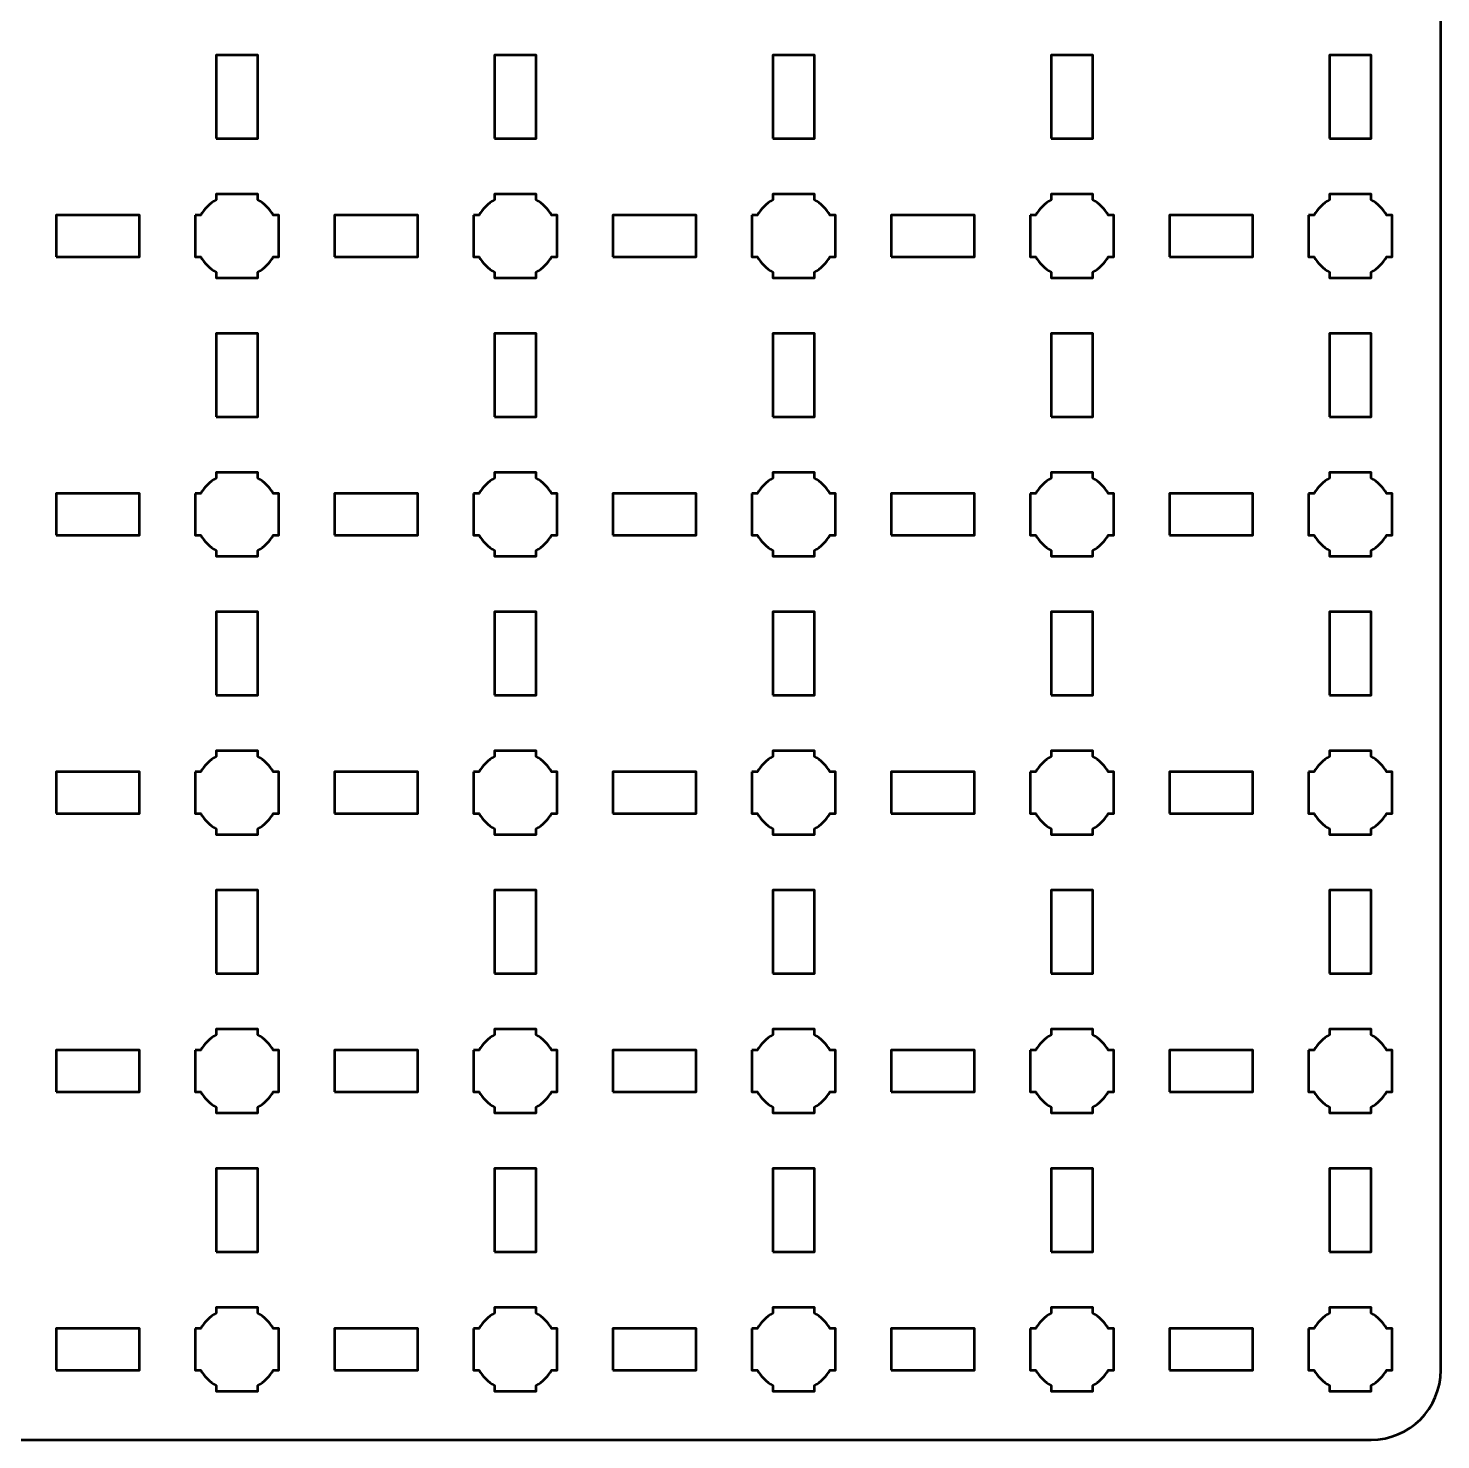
# Model space of a CAD drawing. Header units: centimetres. Extents: x -30.1 to 9.2, y -24.5 to -5.2.
# Drawn here: x -1 to 9.15, y -24.5 to -14.36 of the extents above; entities that cross this region are included whole.
import ezdxf

# ---------------------------------------------------------------- set-up
doc = ezdxf.new("R2010")
doc.units = ezdxf.units.CM
doc.header["$MEASUREMENT"] = 0
doc.layers.add('Layer 1', color=7, linetype='Continuous')

msp = doc.modelspace()

# ---------------------------------------------------------------- linework, layer by layer
at = {"layer": 'Layer 1', "color": 250, "lineweight": 53}
for points in [[(0.35, -15.15), (0.65, -15.15), (0.65, -14.55), (0.35, -14.55), (0.35, -15.15)], [(2.35, -15.15), (2.65, -15.15), (2.65, -14.55), (2.35, -14.55), (2.35, -15.15)], [(4.35, -15.15), (4.65, -15.15), (4.65, -14.55), (4.35, -14.55), (4.35, -15.15)], [(6.35, -15.15), (6.65, -15.15), (6.65, -14.55), (6.35, -14.55), (6.35, -15.15)], [(8.35, -15.15), (8.65, -15.15), (8.65, -14.55), (8.35, -14.55), (8.35, -15.15)], [(-0.8, -16), (-0.2, -16), (-0.2, -15.7), (-0.8, -15.7), (-0.8, -16)], [(1.2, -16), (1.8, -16), (1.8, -15.7), (1.2, -15.7), (1.2, -16)], [(3.2, -16), (3.8, -16), (3.8, -15.7), (3.2, -15.7), (3.2, -16)], [(5.2, -16), (5.8, -16), (5.8, -15.7), (5.2, -15.7), (5.2, -16)], [(7.2, -16), (7.8, -16), (7.8, -15.7), (7.2, -15.7), (7.2, -16)], [(0.35, -17.15), (0.65, -17.15), (0.65, -16.55), (0.35, -16.55), (0.35, -17.15)], [(2.35, -17.15), (2.65, -17.15), (2.65, -16.55), (2.35, -16.55), (2.35, -17.15)], [(4.35, -17.15), (4.65, -17.15), (4.65, -16.55), (4.35, -16.55), (4.35, -17.15)], [(6.35, -17.15), (6.65, -17.15), (6.65, -16.55), (6.35, -16.55), (6.35, -17.15)], [(8.35, -17.15), (8.65, -17.15), (8.65, -16.55), (8.35, -16.55), (8.35, -17.15)], [(-0.8, -18), (-0.2, -18), (-0.2, -17.7), (-0.8, -17.7), (-0.8, -18)], [(1.2, -18), (1.8, -18), (1.8, -17.7), (1.2, -17.7), (1.2, -18)], [(3.2, -18), (3.8, -18), (3.8, -17.7), (3.2, -17.7), (3.2, -18)], [(5.2, -18), (5.8, -18), (5.8, -17.7), (5.2, -17.7), (5.2, -18)], [(7.2, -18), (7.8, -18), (7.8, -17.7), (7.2, -17.7), (7.2, -18)], [(0.35, -19.15), (0.65, -19.15), (0.65, -18.55), (0.35, -18.55), (0.35, -19.15)], [(2.35, -19.15), (2.65, -19.15), (2.65, -18.55), (2.35, -18.55), (2.35, -19.15)], [(4.35, -19.15), (4.65, -19.15), (4.65, -18.55), (4.35, -18.55), (4.35, -19.15)], [(6.35, -19.15), (6.65, -19.15), (6.65, -18.55), (6.35, -18.55), (6.35, -19.15)], [(8.35, -19.15), (8.65, -19.15), (8.65, -18.55), (8.35, -18.55), (8.35, -19.15)], [(-0.8, -20), (-0.2, -20), (-0.2, -19.7), (-0.8, -19.7), (-0.8, -20)], [(1.2, -20), (1.8, -20), (1.8, -19.7), (1.2, -19.7), (1.2, -20)], [(3.2, -20), (3.8, -20), (3.8, -19.7), (3.2, -19.7), (3.2, -20)], [(5.2, -20), (5.8, -20), (5.8, -19.7), (5.2, -19.7), (5.2, -20)], [(7.2, -20), (7.8, -20), (7.8, -19.7), (7.2, -19.7), (7.2, -20)], [(0.35, -21.15), (0.65, -21.15), (0.65, -20.55), (0.35, -20.55), (0.35, -21.15)], [(2.35, -21.15), (2.65, -21.15), (2.65, -20.55), (2.35, -20.55), (2.35, -21.15)], [(4.35, -21.15), (4.65, -21.15), (4.65, -20.55), (4.35, -20.55), (4.35, -21.15)], [(6.35, -21.15), (6.65, -21.15), (6.65, -20.55), (6.35, -20.55), (6.35, -21.15)], [(8.35, -21.15), (8.65, -21.15), (8.65, -20.55), (8.35, -20.55), (8.35, -21.15)], [(-0.8, -22), (-0.2, -22), (-0.2, -21.7), (-0.8, -21.7), (-0.8, -22)], [(1.2, -22), (1.8, -22), (1.8, -21.7), (1.2, -21.7), (1.2, -22)], [(3.2, -22), (3.8, -22), (3.8, -21.7), (3.2, -21.7), (3.2, -22)], [(5.2, -22), (5.8, -22), (5.8, -21.7), (5.2, -21.7), (5.2, -22)], [(7.2, -22), (7.8, -22), (7.8, -21.7), (7.2, -21.7), (7.2, -22)], [(0.35, -23.15), (0.65, -23.15), (0.65, -22.55), (0.35, -22.55), (0.35, -23.15)], [(2.35, -23.15), (2.65, -23.15), (2.65, -22.55), (2.35, -22.55), (2.35, -23.15)], [(4.35, -23.15), (4.65, -23.15), (4.65, -22.55), (4.35, -22.55), (4.35, -23.15)], [(6.35, -23.15), (6.65, -23.15), (6.65, -22.55), (6.35, -22.55), (6.35, -23.15)], [(8.35, -23.15), (8.65, -23.15), (8.65, -22.55), (8.35, -22.55), (8.35, -23.15)], [(-0.8, -24), (-0.2, -24), (-0.2, -23.7), (-0.8, -23.7), (-0.8, -24)], [(1.2, -24), (1.8, -24), (1.8, -23.7), (1.2, -23.7), (1.2, -24)], [(3.2, -24), (3.8, -24), (3.8, -23.7), (3.2, -23.7), (3.2, -24)], [(5.2, -24), (5.8, -24), (5.8, -23.7), (5.2, -23.7), (5.2, -24)], [(7.2, -24), (7.8, -24), (7.8, -23.7), (7.2, -23.7), (7.2, -24)]]:
    msp.add_lwpolyline(points, close=True, dxfattribs=at)
msp.add_open_spline([(-30.15, -24), (-30.15, -24), (-30.15, -5.7), (-30.15, -5.7), (-30.15, -5.7), (-30.15, -5.42391), (-29.92609, -5.2), (-29.65, -5.2), (-29.65, -5.2), (-29.65, -5.2), (8.65, -5.2), (8.65, -5.2), (8.65, -5.2), (8.92609, -5.2), (9.15, -5.42391), (9.15, -5.7), (9.15, -5.7), (9.15, -5.7), (9.15, -24), (9.15, -24), (9.15, -24), (9.15, -24.27609), (8.92609, -24.5), (8.65, -24.5), (8.65, -24.5), (8.65, -24.5), (-29.65, -24.5), (-29.65, -24.5), (-29.65, -24.5), (-29.92609, -24.5), (-30.15, -24.27609), (-30.15, -24)], degree=3, knots=[0, 0, 0, 0, 0.125, 0.125, 0.125, 0.125, 0.25, 0.25, 0.25, 0.25, 0.375, 0.375, 0.375, 0.375, 0.5, 0.5, 0.5, 0.5, 0.625, 0.625, 0.625, 0.625, 0.75, 0.75, 0.75, 0.75, 0.875, 0.875, 0.875, 0.875, 1, 1, 1, 1], dxfattribs=at)
at = {"layer": 'Layer 1', "lineweight": 53}
for points in [[(0.2, -15.7), (0.2, -15.7), (0.24015, -15.7), (0.24015, -15.7), (0.24015, -15.7), (0.2665, -15.65447), (0.30447, -15.6165), (0.35, -15.59015), (0.35, -15.59015), (0.35, -15.59015), (0.35, -15.55), (0.35, -15.55), (0.35, -15.55), (0.35, -15.55), (0.5, -15.55), (0.5, -15.55), (0.5, -15.55), (0.5, -15.55), (0.65, -15.55), (0.65, -15.55), (0.65, -15.55), (0.65, -15.55), (0.65, -15.59015), (0.65, -15.59015), (0.65, -15.59015), (0.69553, -15.6165), (0.7335, -15.65447), (0.75985, -15.7), (0.75985, -15.7), (0.75985, -15.7), (0.8, -15.7), (0.8, -15.7), (0.8, -15.7), (0.8, -15.7), (0.8, -15.85), (0.8, -15.85), (0.8, -15.85), (0.8, -15.85), (0.8, -16), (0.8, -16), (0.8, -16), (0.8, -16), (0.75985, -16), (0.75985, -16), (0.75985, -16), (0.7335, -16.04553), (0.69553, -16.0835), (0.65, -16.10985), (0.65, -16.10985), (0.65, -16.10985), (0.65, -16.15), (0.65, -16.15), (0.65, -16.15), (0.65, -16.15), (0.5, -16.15), (0.5, -16.15), (0.5, -16.15), (0.5, -16.15), (0.35, -16.15), (0.35, -16.15), (0.35, -16.15), (0.35, -16.15), (0.35, -16.10985), (0.35, -16.10985), (0.35, -16.10985), (0.30447, -16.0835), (0.2665, -16.04553), (0.24015, -16), (0.24015, -16), (0.24015, -16), (0.2, -16), (0.2, -16), (0.2, -16), (0.2, -16), (0.2, -15.85), (0.2, -15.85), (0.2, -15.85), (0.2, -15.85), (0.2, -15.7), (0.2, -15.7)], [(2.2, -15.7), (2.2, -15.7), (2.24015, -15.7), (2.24015, -15.7), (2.24015, -15.7), (2.2665, -15.65447), (2.30447, -15.6165), (2.35, -15.59015), (2.35, -15.59015), (2.35, -15.59015), (2.35, -15.55), (2.35, -15.55), (2.35, -15.55), (2.35, -15.55), (2.5, -15.55), (2.5, -15.55), (2.5, -15.55), (2.5, -15.55), (2.65, -15.55), (2.65, -15.55), (2.65, -15.55), (2.65, -15.55), (2.65, -15.59015), (2.65, -15.59015), (2.65, -15.59015), (2.69553, -15.6165), (2.7335, -15.65447), (2.75985, -15.7), (2.75985, -15.7), (2.75985, -15.7), (2.8, -15.7), (2.8, -15.7), (2.8, -15.7), (2.8, -15.7), (2.8, -15.85), (2.8, -15.85), (2.8, -15.85), (2.8, -15.85), (2.8, -16), (2.8, -16), (2.8, -16), (2.8, -16), (2.75985, -16), (2.75985, -16), (2.75985, -16), (2.7335, -16.04553), (2.69553, -16.0835), (2.65, -16.10985), (2.65, -16.10985), (2.65, -16.10985), (2.65, -16.15), (2.65, -16.15), (2.65, -16.15), (2.65, -16.15), (2.5, -16.15), (2.5, -16.15), (2.5, -16.15), (2.5, -16.15), (2.35, -16.15), (2.35, -16.15), (2.35, -16.15), (2.35, -16.15), (2.35, -16.10985), (2.35, -16.10985), (2.35, -16.10985), (2.30447, -16.0835), (2.2665, -16.04553), (2.24015, -16), (2.24015, -16), (2.24015, -16), (2.2, -16), (2.2, -16), (2.2, -16), (2.2, -16), (2.2, -15.85), (2.2, -15.85), (2.2, -15.85), (2.2, -15.85), (2.2, -15.7), (2.2, -15.7)], [(4.2, -15.7), (4.2, -15.7), (4.24015, -15.7), (4.24015, -15.7), (4.24015, -15.7), (4.2665, -15.65447), (4.30447, -15.6165), (4.35, -15.59015), (4.35, -15.59015), (4.35, -15.59015), (4.35, -15.55), (4.35, -15.55), (4.35, -15.55), (4.35, -15.55), (4.5, -15.55), (4.5, -15.55), (4.5, -15.55), (4.5, -15.55), (4.65, -15.55), (4.65, -15.55), (4.65, -15.55), (4.65, -15.55), (4.65, -15.59015), (4.65, -15.59015), (4.65, -15.59015), (4.69553, -15.6165), (4.7335, -15.65447), (4.75985, -15.7), (4.75985, -15.7), (4.75985, -15.7), (4.8, -15.7), (4.8, -15.7), (4.8, -15.7), (4.8, -15.7), (4.8, -15.85), (4.8, -15.85), (4.8, -15.85), (4.8, -15.85), (4.8, -16), (4.8, -16), (4.8, -16), (4.8, -16), (4.75985, -16), (4.75985, -16), (4.75985, -16), (4.7335, -16.04553), (4.69553, -16.0835), (4.65, -16.10985), (4.65, -16.10985), (4.65, -16.10985), (4.65, -16.15), (4.65, -16.15), (4.65, -16.15), (4.65, -16.15), (4.5, -16.15), (4.5, -16.15), (4.5, -16.15), (4.5, -16.15), (4.35, -16.15), (4.35, -16.15), (4.35, -16.15), (4.35, -16.15), (4.35, -16.10985), (4.35, -16.10985), (4.35, -16.10985), (4.30447, -16.0835), (4.2665, -16.04553), (4.24015, -16), (4.24015, -16), (4.24015, -16), (4.2, -16), (4.2, -16), (4.2, -16), (4.2, -16), (4.2, -15.85), (4.2, -15.85), (4.2, -15.85), (4.2, -15.85), (4.2, -15.7), (4.2, -15.7)], [(6.2, -15.7), (6.2, -15.7), (6.24015, -15.7), (6.24015, -15.7), (6.24015, -15.7), (6.2665, -15.65447), (6.30447, -15.6165), (6.35, -15.59015), (6.35, -15.59015), (6.35, -15.59015), (6.35, -15.55), (6.35, -15.55), (6.35, -15.55), (6.35, -15.55), (6.5, -15.55), (6.5, -15.55), (6.5, -15.55), (6.5, -15.55), (6.65, -15.55), (6.65, -15.55), (6.65, -15.55), (6.65, -15.55), (6.65, -15.59015), (6.65, -15.59015), (6.65, -15.59015), (6.69553, -15.6165), (6.7335, -15.65447), (6.75985, -15.7), (6.75985, -15.7), (6.75985, -15.7), (6.8, -15.7), (6.8, -15.7), (6.8, -15.7), (6.8, -15.7), (6.8, -15.85), (6.8, -15.85), (6.8, -15.85), (6.8, -15.85), (6.8, -16), (6.8, -16), (6.8, -16), (6.8, -16), (6.75985, -16), (6.75985, -16), (6.75985, -16), (6.7335, -16.04553), (6.69553, -16.0835), (6.65, -16.10985), (6.65, -16.10985), (6.65, -16.10985), (6.65, -16.15), (6.65, -16.15), (6.65, -16.15), (6.65, -16.15), (6.5, -16.15), (6.5, -16.15), (6.5, -16.15), (6.5, -16.15), (6.35, -16.15), (6.35, -16.15), (6.35, -16.15), (6.35, -16.15), (6.35, -16.10985), (6.35, -16.10985), (6.35, -16.10985), (6.30447, -16.0835), (6.2665, -16.04553), (6.24015, -16), (6.24015, -16), (6.24015, -16), (6.2, -16), (6.2, -16), (6.2, -16), (6.2, -16), (6.2, -15.85), (6.2, -15.85), (6.2, -15.85), (6.2, -15.85), (6.2, -15.7), (6.2, -15.7)], [(8.2, -15.7), (8.2, -15.7), (8.24015, -15.7), (8.24015, -15.7), (8.24015, -15.7), (8.2665, -15.65447), (8.30447, -15.6165), (8.35, -15.59015), (8.35, -15.59015), (8.35, -15.59015), (8.35, -15.55), (8.35, -15.55), (8.35, -15.55), (8.35, -15.55), (8.5, -15.55), (8.5, -15.55), (8.5, -15.55), (8.5, -15.55), (8.65, -15.55), (8.65, -15.55), (8.65, -15.55), (8.65, -15.55), (8.65, -15.59015), (8.65, -15.59015), (8.65, -15.59015), (8.69553, -15.6165), (8.7335, -15.65447), (8.75985, -15.7), (8.75985, -15.7), (8.75985, -15.7), (8.8, -15.7), (8.8, -15.7), (8.8, -15.7), (8.8, -15.7), (8.8, -15.85), (8.8, -15.85), (8.8, -15.85), (8.8, -15.85), (8.8, -16), (8.8, -16), (8.8, -16), (8.8, -16), (8.75985, -16), (8.75985, -16), (8.75985, -16), (8.7335, -16.04553), (8.69553, -16.0835), (8.65, -16.10985), (8.65, -16.10985), (8.65, -16.10985), (8.65, -16.15), (8.65, -16.15), (8.65, -16.15), (8.65, -16.15), (8.5, -16.15), (8.5, -16.15), (8.5, -16.15), (8.5, -16.15), (8.35, -16.15), (8.35, -16.15), (8.35, -16.15), (8.35, -16.15), (8.35, -16.10985), (8.35, -16.10985), (8.35, -16.10985), (8.30447, -16.0835), (8.2665, -16.04553), (8.24015, -16), (8.24015, -16), (8.24015, -16), (8.2, -16), (8.2, -16), (8.2, -16), (8.2, -16), (8.2, -15.85), (8.2, -15.85), (8.2, -15.85), (8.2, -15.85), (8.2, -15.7), (8.2, -15.7)], [(0.2, -17.7), (0.2, -17.7), (0.24015, -17.7), (0.24015, -17.7), (0.24015, -17.7), (0.2665, -17.65447), (0.30447, -17.6165), (0.35, -17.59015), (0.35, -17.59015), (0.35, -17.59015), (0.35, -17.55), (0.35, -17.55), (0.35, -17.55), (0.35, -17.55), (0.5, -17.55), (0.5, -17.55), (0.5, -17.55), (0.5, -17.55), (0.65, -17.55), (0.65, -17.55), (0.65, -17.55), (0.65, -17.55), (0.65, -17.59015), (0.65, -17.59015), (0.65, -17.59015), (0.69553, -17.6165), (0.7335, -17.65447), (0.75985, -17.7), (0.75985, -17.7), (0.75985, -17.7), (0.8, -17.7), (0.8, -17.7), (0.8, -17.7), (0.8, -17.7), (0.8, -17.85), (0.8, -17.85), (0.8, -17.85), (0.8, -17.85), (0.8, -18), (0.8, -18), (0.8, -18), (0.8, -18), (0.75985, -18), (0.75985, -18), (0.75985, -18), (0.7335, -18.04553), (0.69553, -18.0835), (0.65, -18.10985), (0.65, -18.10985), (0.65, -18.10985), (0.65, -18.15), (0.65, -18.15), (0.65, -18.15), (0.65, -18.15), (0.5, -18.15), (0.5, -18.15), (0.5, -18.15), (0.5, -18.15), (0.35, -18.15), (0.35, -18.15), (0.35, -18.15), (0.35, -18.15), (0.35, -18.10985), (0.35, -18.10985), (0.35, -18.10985), (0.30447, -18.0835), (0.2665, -18.04553), (0.24015, -18), (0.24015, -18), (0.24015, -18), (0.2, -18), (0.2, -18), (0.2, -18), (0.2, -18), (0.2, -17.85), (0.2, -17.85), (0.2, -17.85), (0.2, -17.85), (0.2, -17.7), (0.2, -17.7)], [(2.2, -17.7), (2.2, -17.7), (2.24015, -17.7), (2.24015, -17.7), (2.24015, -17.7), (2.2665, -17.65447), (2.30447, -17.6165), (2.35, -17.59015), (2.35, -17.59015), (2.35, -17.59015), (2.35, -17.55), (2.35, -17.55), (2.35, -17.55), (2.35, -17.55), (2.5, -17.55), (2.5, -17.55), (2.5, -17.55), (2.5, -17.55), (2.65, -17.55), (2.65, -17.55), (2.65, -17.55), (2.65, -17.55), (2.65, -17.59015), (2.65, -17.59015), (2.65, -17.59015), (2.69553, -17.6165), (2.7335, -17.65447), (2.75985, -17.7), (2.75985, -17.7), (2.75985, -17.7), (2.8, -17.7), (2.8, -17.7), (2.8, -17.7), (2.8, -17.7), (2.8, -17.85), (2.8, -17.85), (2.8, -17.85), (2.8, -17.85), (2.8, -18), (2.8, -18), (2.8, -18), (2.8, -18), (2.75985, -18), (2.75985, -18), (2.75985, -18), (2.7335, -18.04553), (2.69553, -18.0835), (2.65, -18.10985), (2.65, -18.10985), (2.65, -18.10985), (2.65, -18.15), (2.65, -18.15), (2.65, -18.15), (2.65, -18.15), (2.5, -18.15), (2.5, -18.15), (2.5, -18.15), (2.5, -18.15), (2.35, -18.15), (2.35, -18.15), (2.35, -18.15), (2.35, -18.15), (2.35, -18.10985), (2.35, -18.10985), (2.35, -18.10985), (2.30447, -18.0835), (2.2665, -18.04553), (2.24015, -18), (2.24015, -18), (2.24015, -18), (2.2, -18), (2.2, -18), (2.2, -18), (2.2, -18), (2.2, -17.85), (2.2, -17.85), (2.2, -17.85), (2.2, -17.85), (2.2, -17.7), (2.2, -17.7)], [(4.2, -17.7), (4.2, -17.7), (4.24015, -17.7), (4.24015, -17.7), (4.24015, -17.7), (4.2665, -17.65447), (4.30447, -17.6165), (4.35, -17.59015), (4.35, -17.59015), (4.35, -17.59015), (4.35, -17.55), (4.35, -17.55), (4.35, -17.55), (4.35, -17.55), (4.5, -17.55), (4.5, -17.55), (4.5, -17.55), (4.5, -17.55), (4.65, -17.55), (4.65, -17.55), (4.65, -17.55), (4.65, -17.55), (4.65, -17.59015), (4.65, -17.59015), (4.65, -17.59015), (4.69553, -17.6165), (4.7335, -17.65447), (4.75985, -17.7), (4.75985, -17.7), (4.75985, -17.7), (4.8, -17.7), (4.8, -17.7), (4.8, -17.7), (4.8, -17.7), (4.8, -17.85), (4.8, -17.85), (4.8, -17.85), (4.8, -17.85), (4.8, -18), (4.8, -18), (4.8, -18), (4.8, -18), (4.75985, -18), (4.75985, -18), (4.75985, -18), (4.7335, -18.04553), (4.69553, -18.0835), (4.65, -18.10985), (4.65, -18.10985), (4.65, -18.10985), (4.65, -18.15), (4.65, -18.15), (4.65, -18.15), (4.65, -18.15), (4.5, -18.15), (4.5, -18.15), (4.5, -18.15), (4.5, -18.15), (4.35, -18.15), (4.35, -18.15), (4.35, -18.15), (4.35, -18.15), (4.35, -18.10985), (4.35, -18.10985), (4.35, -18.10985), (4.30447, -18.0835), (4.2665, -18.04553), (4.24015, -18), (4.24015, -18), (4.24015, -18), (4.2, -18), (4.2, -18), (4.2, -18), (4.2, -18), (4.2, -17.85), (4.2, -17.85), (4.2, -17.85), (4.2, -17.85), (4.2, -17.7), (4.2, -17.7)], [(6.2, -17.7), (6.2, -17.7), (6.24015, -17.7), (6.24015, -17.7), (6.24015, -17.7), (6.2665, -17.65447), (6.30447, -17.6165), (6.35, -17.59015), (6.35, -17.59015), (6.35, -17.59015), (6.35, -17.55), (6.35, -17.55), (6.35, -17.55), (6.35, -17.55), (6.5, -17.55), (6.5, -17.55), (6.5, -17.55), (6.5, -17.55), (6.65, -17.55), (6.65, -17.55), (6.65, -17.55), (6.65, -17.55), (6.65, -17.59015), (6.65, -17.59015), (6.65, -17.59015), (6.69553, -17.6165), (6.7335, -17.65447), (6.75985, -17.7), (6.75985, -17.7), (6.75985, -17.7), (6.8, -17.7), (6.8, -17.7), (6.8, -17.7), (6.8, -17.7), (6.8, -17.85), (6.8, -17.85), (6.8, -17.85), (6.8, -17.85), (6.8, -18), (6.8, -18), (6.8, -18), (6.8, -18), (6.75985, -18), (6.75985, -18), (6.75985, -18), (6.7335, -18.04553), (6.69553, -18.0835), (6.65, -18.10985), (6.65, -18.10985), (6.65, -18.10985), (6.65, -18.15), (6.65, -18.15), (6.65, -18.15), (6.65, -18.15), (6.5, -18.15), (6.5, -18.15), (6.5, -18.15), (6.5, -18.15), (6.35, -18.15), (6.35, -18.15), (6.35, -18.15), (6.35, -18.15), (6.35, -18.10985), (6.35, -18.10985), (6.35, -18.10985), (6.30447, -18.0835), (6.2665, -18.04553), (6.24015, -18), (6.24015, -18), (6.24015, -18), (6.2, -18), (6.2, -18), (6.2, -18), (6.2, -18), (6.2, -17.85), (6.2, -17.85), (6.2, -17.85), (6.2, -17.85), (6.2, -17.7), (6.2, -17.7)], [(8.2, -17.7), (8.2, -17.7), (8.24015, -17.7), (8.24015, -17.7), (8.24015, -17.7), (8.2665, -17.65447), (8.30447, -17.6165), (8.35, -17.59015), (8.35, -17.59015), (8.35, -17.59015), (8.35, -17.55), (8.35, -17.55), (8.35, -17.55), (8.35, -17.55), (8.5, -17.55), (8.5, -17.55), (8.5, -17.55), (8.5, -17.55), (8.65, -17.55), (8.65, -17.55), (8.65, -17.55), (8.65, -17.55), (8.65, -17.59015), (8.65, -17.59015), (8.65, -17.59015), (8.69553, -17.6165), (8.7335, -17.65447), (8.75985, -17.7), (8.75985, -17.7), (8.75985, -17.7), (8.8, -17.7), (8.8, -17.7), (8.8, -17.7), (8.8, -17.7), (8.8, -17.85), (8.8, -17.85), (8.8, -17.85), (8.8, -17.85), (8.8, -18), (8.8, -18), (8.8, -18), (8.8, -18), (8.75985, -18), (8.75985, -18), (8.75985, -18), (8.7335, -18.04553), (8.69553, -18.0835), (8.65, -18.10985), (8.65, -18.10985), (8.65, -18.10985), (8.65, -18.15), (8.65, -18.15), (8.65, -18.15), (8.65, -18.15), (8.5, -18.15), (8.5, -18.15), (8.5, -18.15), (8.5, -18.15), (8.35, -18.15), (8.35, -18.15), (8.35, -18.15), (8.35, -18.15), (8.35, -18.10985), (8.35, -18.10985), (8.35, -18.10985), (8.30447, -18.0835), (8.2665, -18.04553), (8.24015, -18), (8.24015, -18), (8.24015, -18), (8.2, -18), (8.2, -18), (8.2, -18), (8.2, -18), (8.2, -17.85), (8.2, -17.85), (8.2, -17.85), (8.2, -17.85), (8.2, -17.7), (8.2, -17.7)], [(0.2, -19.7), (0.2, -19.7), (0.24015, -19.7), (0.24015, -19.7), (0.24015, -19.7), (0.2665, -19.65447), (0.30447, -19.6165), (0.35, -19.59015), (0.35, -19.59015), (0.35, -19.59015), (0.35, -19.55), (0.35, -19.55), (0.35, -19.55), (0.35, -19.55), (0.5, -19.55), (0.5, -19.55), (0.5, -19.55), (0.5, -19.55), (0.65, -19.55), (0.65, -19.55), (0.65, -19.55), (0.65, -19.55), (0.65, -19.59015), (0.65, -19.59015), (0.65, -19.59015), (0.69553, -19.6165), (0.7335, -19.65447), (0.75985, -19.7), (0.75985, -19.7), (0.75985, -19.7), (0.8, -19.7), (0.8, -19.7), (0.8, -19.7), (0.8, -19.7), (0.8, -19.85), (0.8, -19.85), (0.8, -19.85), (0.8, -19.85), (0.8, -20), (0.8, -20), (0.8, -20), (0.8, -20), (0.75985, -20), (0.75985, -20), (0.75985, -20), (0.7335, -20.04553), (0.69553, -20.0835), (0.65, -20.10985), (0.65, -20.10985), (0.65, -20.10985), (0.65, -20.15), (0.65, -20.15), (0.65, -20.15), (0.65, -20.15), (0.5, -20.15), (0.5, -20.15), (0.5, -20.15), (0.5, -20.15), (0.35, -20.15), (0.35, -20.15), (0.35, -20.15), (0.35, -20.15), (0.35, -20.10985), (0.35, -20.10985), (0.35, -20.10985), (0.30447, -20.0835), (0.2665, -20.04553), (0.24015, -20), (0.24015, -20), (0.24015, -20), (0.2, -20), (0.2, -20), (0.2, -20), (0.2, -20), (0.2, -19.85), (0.2, -19.85), (0.2, -19.85), (0.2, -19.85), (0.2, -19.7), (0.2, -19.7)], [(2.2, -19.7), (2.2, -19.7), (2.24015, -19.7), (2.24015, -19.7), (2.24015, -19.7), (2.2665, -19.65447), (2.30447, -19.6165), (2.35, -19.59015), (2.35, -19.59015), (2.35, -19.59015), (2.35, -19.55), (2.35, -19.55), (2.35, -19.55), (2.35, -19.55), (2.5, -19.55), (2.5, -19.55), (2.5, -19.55), (2.5, -19.55), (2.65, -19.55), (2.65, -19.55), (2.65, -19.55), (2.65, -19.55), (2.65, -19.59015), (2.65, -19.59015), (2.65, -19.59015), (2.69553, -19.6165), (2.7335, -19.65447), (2.75985, -19.7), (2.75985, -19.7), (2.75985, -19.7), (2.8, -19.7), (2.8, -19.7), (2.8, -19.7), (2.8, -19.7), (2.8, -19.85), (2.8, -19.85), (2.8, -19.85), (2.8, -19.85), (2.8, -20), (2.8, -20), (2.8, -20), (2.8, -20), (2.75985, -20), (2.75985, -20), (2.75985, -20), (2.7335, -20.04553), (2.69553, -20.0835), (2.65, -20.10985), (2.65, -20.10985), (2.65, -20.10985), (2.65, -20.15), (2.65, -20.15), (2.65, -20.15), (2.65, -20.15), (2.5, -20.15), (2.5, -20.15), (2.5, -20.15), (2.5, -20.15), (2.35, -20.15), (2.35, -20.15), (2.35, -20.15), (2.35, -20.15), (2.35, -20.10985), (2.35, -20.10985), (2.35, -20.10985), (2.30447, -20.0835), (2.2665, -20.04553), (2.24015, -20), (2.24015, -20), (2.24015, -20), (2.2, -20), (2.2, -20), (2.2, -20), (2.2, -20), (2.2, -19.85), (2.2, -19.85), (2.2, -19.85), (2.2, -19.85), (2.2, -19.7), (2.2, -19.7)], [(4.2, -19.7), (4.2, -19.7), (4.24015, -19.7), (4.24015, -19.7), (4.24015, -19.7), (4.2665, -19.65447), (4.30447, -19.6165), (4.35, -19.59015), (4.35, -19.59015), (4.35, -19.59015), (4.35, -19.55), (4.35, -19.55), (4.35, -19.55), (4.35, -19.55), (4.5, -19.55), (4.5, -19.55), (4.5, -19.55), (4.5, -19.55), (4.65, -19.55), (4.65, -19.55), (4.65, -19.55), (4.65, -19.55), (4.65, -19.59015), (4.65, -19.59015), (4.65, -19.59015), (4.69553, -19.6165), (4.7335, -19.65447), (4.75985, -19.7), (4.75985, -19.7), (4.75985, -19.7), (4.8, -19.7), (4.8, -19.7), (4.8, -19.7), (4.8, -19.7), (4.8, -19.85), (4.8, -19.85), (4.8, -19.85), (4.8, -19.85), (4.8, -20), (4.8, -20), (4.8, -20), (4.8, -20), (4.75985, -20), (4.75985, -20), (4.75985, -20), (4.7335, -20.04553), (4.69553, -20.0835), (4.65, -20.10985), (4.65, -20.10985), (4.65, -20.10985), (4.65, -20.15), (4.65, -20.15), (4.65, -20.15), (4.65, -20.15), (4.5, -20.15), (4.5, -20.15), (4.5, -20.15), (4.5, -20.15), (4.35, -20.15), (4.35, -20.15), (4.35, -20.15), (4.35, -20.15), (4.35, -20.10985), (4.35, -20.10985), (4.35, -20.10985), (4.30447, -20.0835), (4.2665, -20.04553), (4.24015, -20), (4.24015, -20), (4.24015, -20), (4.2, -20), (4.2, -20), (4.2, -20), (4.2, -20), (4.2, -19.85), (4.2, -19.85), (4.2, -19.85), (4.2, -19.85), (4.2, -19.7), (4.2, -19.7)], [(6.2, -19.7), (6.2, -19.7), (6.24015, -19.7), (6.24015, -19.7), (6.24015, -19.7), (6.2665, -19.65447), (6.30447, -19.6165), (6.35, -19.59015), (6.35, -19.59015), (6.35, -19.59015), (6.35, -19.55), (6.35, -19.55), (6.35, -19.55), (6.35, -19.55), (6.5, -19.55), (6.5, -19.55), (6.5, -19.55), (6.5, -19.55), (6.65, -19.55), (6.65, -19.55), (6.65, -19.55), (6.65, -19.55), (6.65, -19.59015), (6.65, -19.59015), (6.65, -19.59015), (6.69553, -19.6165), (6.7335, -19.65447), (6.75985, -19.7), (6.75985, -19.7), (6.75985, -19.7), (6.8, -19.7), (6.8, -19.7), (6.8, -19.7), (6.8, -19.7), (6.8, -19.85), (6.8, -19.85), (6.8, -19.85), (6.8, -19.85), (6.8, -20), (6.8, -20), (6.8, -20), (6.8, -20), (6.75985, -20), (6.75985, -20), (6.75985, -20), (6.7335, -20.04553), (6.69553, -20.0835), (6.65, -20.10985), (6.65, -20.10985), (6.65, -20.10985), (6.65, -20.15), (6.65, -20.15), (6.65, -20.15), (6.65, -20.15), (6.5, -20.15), (6.5, -20.15), (6.5, -20.15), (6.5, -20.15), (6.35, -20.15), (6.35, -20.15), (6.35, -20.15), (6.35, -20.15), (6.35, -20.10985), (6.35, -20.10985), (6.35, -20.10985), (6.30447, -20.0835), (6.2665, -20.04553), (6.24015, -20), (6.24015, -20), (6.24015, -20), (6.2, -20), (6.2, -20), (6.2, -20), (6.2, -20), (6.2, -19.85), (6.2, -19.85), (6.2, -19.85), (6.2, -19.85), (6.2, -19.7), (6.2, -19.7)], [(8.2, -19.7), (8.2, -19.7), (8.24015, -19.7), (8.24015, -19.7), (8.24015, -19.7), (8.2665, -19.65447), (8.30447, -19.6165), (8.35, -19.59015), (8.35, -19.59015), (8.35, -19.59015), (8.35, -19.55), (8.35, -19.55), (8.35, -19.55), (8.35, -19.55), (8.5, -19.55), (8.5, -19.55), (8.5, -19.55), (8.5, -19.55), (8.65, -19.55), (8.65, -19.55), (8.65, -19.55), (8.65, -19.55), (8.65, -19.59015), (8.65, -19.59015), (8.65, -19.59015), (8.69553, -19.6165), (8.7335, -19.65447), (8.75985, -19.7), (8.75985, -19.7), (8.75985, -19.7), (8.8, -19.7), (8.8, -19.7), (8.8, -19.7), (8.8, -19.7), (8.8, -19.85), (8.8, -19.85), (8.8, -19.85), (8.8, -19.85), (8.8, -20), (8.8, -20), (8.8, -20), (8.8, -20), (8.75985, -20), (8.75985, -20), (8.75985, -20), (8.7335, -20.04553), (8.69553, -20.0835), (8.65, -20.10985), (8.65, -20.10985), (8.65, -20.10985), (8.65, -20.15), (8.65, -20.15), (8.65, -20.15), (8.65, -20.15), (8.5, -20.15), (8.5, -20.15), (8.5, -20.15), (8.5, -20.15), (8.35, -20.15), (8.35, -20.15), (8.35, -20.15), (8.35, -20.15), (8.35, -20.10985), (8.35, -20.10985), (8.35, -20.10985), (8.30447, -20.0835), (8.2665, -20.04553), (8.24015, -20), (8.24015, -20), (8.24015, -20), (8.2, -20), (8.2, -20), (8.2, -20), (8.2, -20), (8.2, -19.85), (8.2, -19.85), (8.2, -19.85), (8.2, -19.85), (8.2, -19.7), (8.2, -19.7)], [(0.2, -21.7), (0.2, -21.7), (0.24015, -21.7), (0.24015, -21.7), (0.24015, -21.7), (0.2665, -21.65447), (0.30447, -21.6165), (0.35, -21.59015), (0.35, -21.59015), (0.35, -21.59015), (0.35, -21.55), (0.35, -21.55), (0.35, -21.55), (0.35, -21.55), (0.5, -21.55), (0.5, -21.55), (0.5, -21.55), (0.5, -21.55), (0.65, -21.55), (0.65, -21.55), (0.65, -21.55), (0.65, -21.55), (0.65, -21.59015), (0.65, -21.59015), (0.65, -21.59015), (0.69553, -21.6165), (0.7335, -21.65447), (0.75985, -21.7), (0.75985, -21.7), (0.75985, -21.7), (0.8, -21.7), (0.8, -21.7), (0.8, -21.7), (0.8, -21.7), (0.8, -21.85), (0.8, -21.85), (0.8, -21.85), (0.8, -21.85), (0.8, -22), (0.8, -22), (0.8, -22), (0.8, -22), (0.75985, -22), (0.75985, -22), (0.75985, -22), (0.7335, -22.04553), (0.69553, -22.0835), (0.65, -22.10985), (0.65, -22.10985), (0.65, -22.10985), (0.65, -22.15), (0.65, -22.15), (0.65, -22.15), (0.65, -22.15), (0.5, -22.15), (0.5, -22.15), (0.5, -22.15), (0.5, -22.15), (0.35, -22.15), (0.35, -22.15), (0.35, -22.15), (0.35, -22.15), (0.35, -22.10985), (0.35, -22.10985), (0.35, -22.10985), (0.30447, -22.0835), (0.2665, -22.04553), (0.24015, -22), (0.24015, -22), (0.24015, -22), (0.2, -22), (0.2, -22), (0.2, -22), (0.2, -22), (0.2, -21.85), (0.2, -21.85), (0.2, -21.85), (0.2, -21.85), (0.2, -21.7), (0.2, -21.7)], [(2.2, -21.7), (2.2, -21.7), (2.24015, -21.7), (2.24015, -21.7), (2.24015, -21.7), (2.2665, -21.65447), (2.30447, -21.6165), (2.35, -21.59015), (2.35, -21.59015), (2.35, -21.59015), (2.35, -21.55), (2.35, -21.55), (2.35, -21.55), (2.35, -21.55), (2.5, -21.55), (2.5, -21.55), (2.5, -21.55), (2.5, -21.55), (2.65, -21.55), (2.65, -21.55), (2.65, -21.55), (2.65, -21.55), (2.65, -21.59015), (2.65, -21.59015), (2.65, -21.59015), (2.69553, -21.6165), (2.7335, -21.65447), (2.75985, -21.7), (2.75985, -21.7), (2.75985, -21.7), (2.8, -21.7), (2.8, -21.7), (2.8, -21.7), (2.8, -21.7), (2.8, -21.85), (2.8, -21.85), (2.8, -21.85), (2.8, -21.85), (2.8, -22), (2.8, -22), (2.8, -22), (2.8, -22), (2.75985, -22), (2.75985, -22), (2.75985, -22), (2.7335, -22.04553), (2.69553, -22.0835), (2.65, -22.10985), (2.65, -22.10985), (2.65, -22.10985), (2.65, -22.15), (2.65, -22.15), (2.65, -22.15), (2.65, -22.15), (2.5, -22.15), (2.5, -22.15), (2.5, -22.15), (2.5, -22.15), (2.35, -22.15), (2.35, -22.15), (2.35, -22.15), (2.35, -22.15), (2.35, -22.10985), (2.35, -22.10985), (2.35, -22.10985), (2.30447, -22.0835), (2.2665, -22.04553), (2.24015, -22), (2.24015, -22), (2.24015, -22), (2.2, -22), (2.2, -22), (2.2, -22), (2.2, -22), (2.2, -21.85), (2.2, -21.85), (2.2, -21.85), (2.2, -21.85), (2.2, -21.7), (2.2, -21.7)], [(4.2, -21.7), (4.2, -21.7), (4.24015, -21.7), (4.24015, -21.7), (4.24015, -21.7), (4.2665, -21.65447), (4.30447, -21.6165), (4.35, -21.59015), (4.35, -21.59015), (4.35, -21.59015), (4.35, -21.55), (4.35, -21.55), (4.35, -21.55), (4.35, -21.55), (4.5, -21.55), (4.5, -21.55), (4.5, -21.55), (4.5, -21.55), (4.65, -21.55), (4.65, -21.55), (4.65, -21.55), (4.65, -21.55), (4.65, -21.59015), (4.65, -21.59015), (4.65, -21.59015), (4.69553, -21.6165), (4.7335, -21.65447), (4.75985, -21.7), (4.75985, -21.7), (4.75985, -21.7), (4.8, -21.7), (4.8, -21.7), (4.8, -21.7), (4.8, -21.7), (4.8, -21.85), (4.8, -21.85), (4.8, -21.85), (4.8, -21.85), (4.8, -22), (4.8, -22), (4.8, -22), (4.8, -22), (4.75985, -22), (4.75985, -22), (4.75985, -22), (4.7335, -22.04553), (4.69553, -22.0835), (4.65, -22.10985), (4.65, -22.10985), (4.65, -22.10985), (4.65, -22.15), (4.65, -22.15), (4.65, -22.15), (4.65, -22.15), (4.5, -22.15), (4.5, -22.15), (4.5, -22.15), (4.5, -22.15), (4.35, -22.15), (4.35, -22.15), (4.35, -22.15), (4.35, -22.15), (4.35, -22.10985), (4.35, -22.10985), (4.35, -22.10985), (4.30447, -22.0835), (4.2665, -22.04553), (4.24015, -22), (4.24015, -22), (4.24015, -22), (4.2, -22), (4.2, -22), (4.2, -22), (4.2, -22), (4.2, -21.85), (4.2, -21.85), (4.2, -21.85), (4.2, -21.85), (4.2, -21.7), (4.2, -21.7)], [(6.2, -21.7), (6.2, -21.7), (6.24015, -21.7), (6.24015, -21.7), (6.24015, -21.7), (6.2665, -21.65447), (6.30447, -21.6165), (6.35, -21.59015), (6.35, -21.59015), (6.35, -21.59015), (6.35, -21.55), (6.35, -21.55), (6.35, -21.55), (6.35, -21.55), (6.5, -21.55), (6.5, -21.55), (6.5, -21.55), (6.5, -21.55), (6.65, -21.55), (6.65, -21.55), (6.65, -21.55), (6.65, -21.55), (6.65, -21.59015), (6.65, -21.59015), (6.65, -21.59015), (6.69553, -21.6165), (6.7335, -21.65447), (6.75985, -21.7), (6.75985, -21.7), (6.75985, -21.7), (6.8, -21.7), (6.8, -21.7), (6.8, -21.7), (6.8, -21.7), (6.8, -21.85), (6.8, -21.85), (6.8, -21.85), (6.8, -21.85), (6.8, -22), (6.8, -22), (6.8, -22), (6.8, -22), (6.75985, -22), (6.75985, -22), (6.75985, -22), (6.7335, -22.04553), (6.69553, -22.0835), (6.65, -22.10985), (6.65, -22.10985), (6.65, -22.10985), (6.65, -22.15), (6.65, -22.15), (6.65, -22.15), (6.65, -22.15), (6.5, -22.15), (6.5, -22.15), (6.5, -22.15), (6.5, -22.15), (6.35, -22.15), (6.35, -22.15), (6.35, -22.15), (6.35, -22.15), (6.35, -22.10985), (6.35, -22.10985), (6.35, -22.10985), (6.30447, -22.0835), (6.2665, -22.04553), (6.24015, -22), (6.24015, -22), (6.24015, -22), (6.2, -22), (6.2, -22), (6.2, -22), (6.2, -22), (6.2, -21.85), (6.2, -21.85), (6.2, -21.85), (6.2, -21.85), (6.2, -21.7), (6.2, -21.7)], [(8.2, -21.7), (8.2, -21.7), (8.24015, -21.7), (8.24015, -21.7), (8.24015, -21.7), (8.2665, -21.65447), (8.30447, -21.6165), (8.35, -21.59015), (8.35, -21.59015), (8.35, -21.59015), (8.35, -21.55), (8.35, -21.55), (8.35, -21.55), (8.35, -21.55), (8.5, -21.55), (8.5, -21.55), (8.5, -21.55), (8.5, -21.55), (8.65, -21.55), (8.65, -21.55), (8.65, -21.55), (8.65, -21.55), (8.65, -21.59015), (8.65, -21.59015), (8.65, -21.59015), (8.69553, -21.6165), (8.7335, -21.65447), (8.75985, -21.7), (8.75985, -21.7), (8.75985, -21.7), (8.8, -21.7), (8.8, -21.7), (8.8, -21.7), (8.8, -21.7), (8.8, -21.85), (8.8, -21.85), (8.8, -21.85), (8.8, -21.85), (8.8, -22), (8.8, -22), (8.8, -22), (8.8, -22), (8.75985, -22), (8.75985, -22), (8.75985, -22), (8.7335, -22.04553), (8.69553, -22.0835), (8.65, -22.10985), (8.65, -22.10985), (8.65, -22.10985), (8.65, -22.15), (8.65, -22.15), (8.65, -22.15), (8.65, -22.15), (8.5, -22.15), (8.5, -22.15), (8.5, -22.15), (8.5, -22.15), (8.35, -22.15), (8.35, -22.15), (8.35, -22.15), (8.35, -22.15), (8.35, -22.10985), (8.35, -22.10985), (8.35, -22.10985), (8.30447, -22.0835), (8.2665, -22.04553), (8.24015, -22), (8.24015, -22), (8.24015, -22), (8.2, -22), (8.2, -22), (8.2, -22), (8.2, -22), (8.2, -21.85), (8.2, -21.85), (8.2, -21.85), (8.2, -21.85), (8.2, -21.7), (8.2, -21.7)], [(0.2, -23.7), (0.2, -23.7), (0.24015, -23.7), (0.24015, -23.7), (0.24015, -23.7), (0.2665, -23.65447), (0.30447, -23.6165), (0.35, -23.59015), (0.35, -23.59015), (0.35, -23.59015), (0.35, -23.55), (0.35, -23.55), (0.35, -23.55), (0.35, -23.55), (0.5, -23.55), (0.5, -23.55), (0.5, -23.55), (0.5, -23.55), (0.65, -23.55), (0.65, -23.55), (0.65, -23.55), (0.65, -23.55), (0.65, -23.59015), (0.65, -23.59015), (0.65, -23.59015), (0.69553, -23.6165), (0.7335, -23.65447), (0.75985, -23.7), (0.75985, -23.7), (0.75985, -23.7), (0.8, -23.7), (0.8, -23.7), (0.8, -23.7), (0.8, -23.7), (0.8, -23.85), (0.8, -23.85), (0.8, -23.85), (0.8, -23.85), (0.8, -24), (0.8, -24), (0.8, -24), (0.8, -24), (0.75985, -24), (0.75985, -24), (0.75985, -24), (0.7335, -24.04553), (0.69553, -24.0835), (0.65, -24.10985), (0.65, -24.10985), (0.65, -24.10985), (0.65, -24.15), (0.65, -24.15), (0.65, -24.15), (0.65, -24.15), (0.5, -24.15), (0.5, -24.15), (0.5, -24.15), (0.5, -24.15), (0.35, -24.15), (0.35, -24.15), (0.35, -24.15), (0.35, -24.15), (0.35, -24.10985), (0.35, -24.10985), (0.35, -24.10985), (0.30447, -24.0835), (0.2665, -24.04553), (0.24015, -24), (0.24015, -24), (0.24015, -24), (0.2, -24), (0.2, -24), (0.2, -24), (0.2, -24), (0.2, -23.85), (0.2, -23.85), (0.2, -23.85), (0.2, -23.85), (0.2, -23.7), (0.2, -23.7)], [(2.2, -23.7), (2.2, -23.7), (2.24015, -23.7), (2.24015, -23.7), (2.24015, -23.7), (2.2665, -23.65447), (2.30447, -23.6165), (2.35, -23.59015), (2.35, -23.59015), (2.35, -23.59015), (2.35, -23.55), (2.35, -23.55), (2.35, -23.55), (2.35, -23.55), (2.5, -23.55), (2.5, -23.55), (2.5, -23.55), (2.5, -23.55), (2.65, -23.55), (2.65, -23.55), (2.65, -23.55), (2.65, -23.55), (2.65, -23.59015), (2.65, -23.59015), (2.65, -23.59015), (2.69553, -23.6165), (2.7335, -23.65447), (2.75985, -23.7), (2.75985, -23.7), (2.75985, -23.7), (2.8, -23.7), (2.8, -23.7), (2.8, -23.7), (2.8, -23.7), (2.8, -23.85), (2.8, -23.85), (2.8, -23.85), (2.8, -23.85), (2.8, -24), (2.8, -24), (2.8, -24), (2.8, -24), (2.75985, -24), (2.75985, -24), (2.75985, -24), (2.7335, -24.04553), (2.69553, -24.0835), (2.65, -24.10985), (2.65, -24.10985), (2.65, -24.10985), (2.65, -24.15), (2.65, -24.15), (2.65, -24.15), (2.65, -24.15), (2.5, -24.15), (2.5, -24.15), (2.5, -24.15), (2.5, -24.15), (2.35, -24.15), (2.35, -24.15), (2.35, -24.15), (2.35, -24.15), (2.35, -24.10985), (2.35, -24.10985), (2.35, -24.10985), (2.30447, -24.0835), (2.2665, -24.04553), (2.24015, -24), (2.24015, -24), (2.24015, -24), (2.2, -24), (2.2, -24), (2.2, -24), (2.2, -24), (2.2, -23.85), (2.2, -23.85), (2.2, -23.85), (2.2, -23.85), (2.2, -23.7), (2.2, -23.7)], [(4.2, -23.7), (4.2, -23.7), (4.24015, -23.7), (4.24015, -23.7), (4.24015, -23.7), (4.2665, -23.65447), (4.30447, -23.6165), (4.35, -23.59015), (4.35, -23.59015), (4.35, -23.59015), (4.35, -23.55), (4.35, -23.55), (4.35, -23.55), (4.35, -23.55), (4.5, -23.55), (4.5, -23.55), (4.5, -23.55), (4.5, -23.55), (4.65, -23.55), (4.65, -23.55), (4.65, -23.55), (4.65, -23.55), (4.65, -23.59015), (4.65, -23.59015), (4.65, -23.59015), (4.69553, -23.6165), (4.7335, -23.65447), (4.75985, -23.7), (4.75985, -23.7), (4.75985, -23.7), (4.8, -23.7), (4.8, -23.7), (4.8, -23.7), (4.8, -23.7), (4.8, -23.85), (4.8, -23.85), (4.8, -23.85), (4.8, -23.85), (4.8, -24), (4.8, -24), (4.8, -24), (4.8, -24), (4.75985, -24), (4.75985, -24), (4.75985, -24), (4.7335, -24.04553), (4.69553, -24.0835), (4.65, -24.10985), (4.65, -24.10985), (4.65, -24.10985), (4.65, -24.15), (4.65, -24.15), (4.65, -24.15), (4.65, -24.15), (4.5, -24.15), (4.5, -24.15), (4.5, -24.15), (4.5, -24.15), (4.35, -24.15), (4.35, -24.15), (4.35, -24.15), (4.35, -24.15), (4.35, -24.10985), (4.35, -24.10985), (4.35, -24.10985), (4.30447, -24.0835), (4.2665, -24.04553), (4.24015, -24), (4.24015, -24), (4.24015, -24), (4.2, -24), (4.2, -24), (4.2, -24), (4.2, -24), (4.2, -23.85), (4.2, -23.85), (4.2, -23.85), (4.2, -23.85), (4.2, -23.7), (4.2, -23.7)], [(6.2, -23.7), (6.2, -23.7), (6.24015, -23.7), (6.24015, -23.7), (6.24015, -23.7), (6.2665, -23.65447), (6.30447, -23.6165), (6.35, -23.59015), (6.35, -23.59015), (6.35, -23.59015), (6.35, -23.55), (6.35, -23.55), (6.35, -23.55), (6.35, -23.55), (6.5, -23.55), (6.5, -23.55), (6.5, -23.55), (6.5, -23.55), (6.65, -23.55), (6.65, -23.55), (6.65, -23.55), (6.65, -23.55), (6.65, -23.59015), (6.65, -23.59015), (6.65, -23.59015), (6.69553, -23.6165), (6.7335, -23.65447), (6.75985, -23.7), (6.75985, -23.7), (6.75985, -23.7), (6.8, -23.7), (6.8, -23.7), (6.8, -23.7), (6.8, -23.7), (6.8, -23.85), (6.8, -23.85), (6.8, -23.85), (6.8, -23.85), (6.8, -24), (6.8, -24), (6.8, -24), (6.8, -24), (6.75985, -24), (6.75985, -24), (6.75985, -24), (6.7335, -24.04553), (6.69553, -24.0835), (6.65, -24.10985), (6.65, -24.10985), (6.65, -24.10985), (6.65, -24.15), (6.65, -24.15), (6.65, -24.15), (6.65, -24.15), (6.5, -24.15), (6.5, -24.15), (6.5, -24.15), (6.5, -24.15), (6.35, -24.15), (6.35, -24.15), (6.35, -24.15), (6.35, -24.15), (6.35, -24.10985), (6.35, -24.10985), (6.35, -24.10985), (6.30447, -24.0835), (6.2665, -24.04553), (6.24015, -24), (6.24015, -24), (6.24015, -24), (6.2, -24), (6.2, -24), (6.2, -24), (6.2, -24), (6.2, -23.85), (6.2, -23.85), (6.2, -23.85), (6.2, -23.85), (6.2, -23.7), (6.2, -23.7)], [(8.2, -23.7), (8.2, -23.7), (8.24015, -23.7), (8.24015, -23.7), (8.24015, -23.7), (8.2665, -23.65447), (8.30447, -23.6165), (8.35, -23.59015), (8.35, -23.59015), (8.35, -23.59015), (8.35, -23.55), (8.35, -23.55), (8.35, -23.55), (8.35, -23.55), (8.5, -23.55), (8.5, -23.55), (8.5, -23.55), (8.5, -23.55), (8.65, -23.55), (8.65, -23.55), (8.65, -23.55), (8.65, -23.55), (8.65, -23.59015), (8.65, -23.59015), (8.65, -23.59015), (8.69553, -23.6165), (8.7335, -23.65447), (8.75985, -23.7), (8.75985, -23.7), (8.75985, -23.7), (8.8, -23.7), (8.8, -23.7), (8.8, -23.7), (8.8, -23.7), (8.8, -23.85), (8.8, -23.85), (8.8, -23.85), (8.8, -23.85), (8.8, -24), (8.8, -24), (8.8, -24), (8.8, -24), (8.75985, -24), (8.75985, -24), (8.75985, -24), (8.7335, -24.04553), (8.69553, -24.0835), (8.65, -24.10985), (8.65, -24.10985), (8.65, -24.10985), (8.65, -24.15), (8.65, -24.15), (8.65, -24.15), (8.65, -24.15), (8.5, -24.15), (8.5, -24.15), (8.5, -24.15), (8.5, -24.15), (8.35, -24.15), (8.35, -24.15), (8.35, -24.15), (8.35, -24.15), (8.35, -24.10985), (8.35, -24.10985), (8.35, -24.10985), (8.30447, -24.0835), (8.2665, -24.04553), (8.24015, -24), (8.24015, -24), (8.24015, -24), (8.2, -24), (8.2, -24), (8.2, -24), (8.2, -24), (8.2, -23.85), (8.2, -23.85), (8.2, -23.85), (8.2, -23.85), (8.2, -23.7), (8.2, -23.7)]]:
    msp.add_open_spline(points, degree=3, knots=[0, 0, 0, 0, 0.05, 0.05, 0.05, 0.05, 0.1, 0.1, 0.1, 0.1, 0.15, 0.15, 0.15, 0.15, 0.2, 0.2, 0.2, 0.2, 0.25, 0.25, 0.25, 0.25, 0.3, 0.3, 0.3, 0.3, 0.35, 0.35, 0.35, 0.35, 0.4, 0.4, 0.4, 0.4, 0.45, 0.45, 0.45, 0.45, 0.5, 0.5, 0.5, 0.5, 0.55, 0.55, 0.55, 0.55, 0.6, 0.6, 0.6, 0.6, 0.65, 0.65, 0.65, 0.65, 0.7, 0.7, 0.7, 0.7, 0.75, 0.75, 0.75, 0.75, 0.8, 0.8, 0.8, 0.8, 0.85, 0.85, 0.85, 0.85, 0.9, 0.9, 0.9, 0.9, 0.95, 0.95, 0.95, 0.95, 1, 1, 1, 1], dxfattribs=at)

doc.saveas('drawing.dxf')
